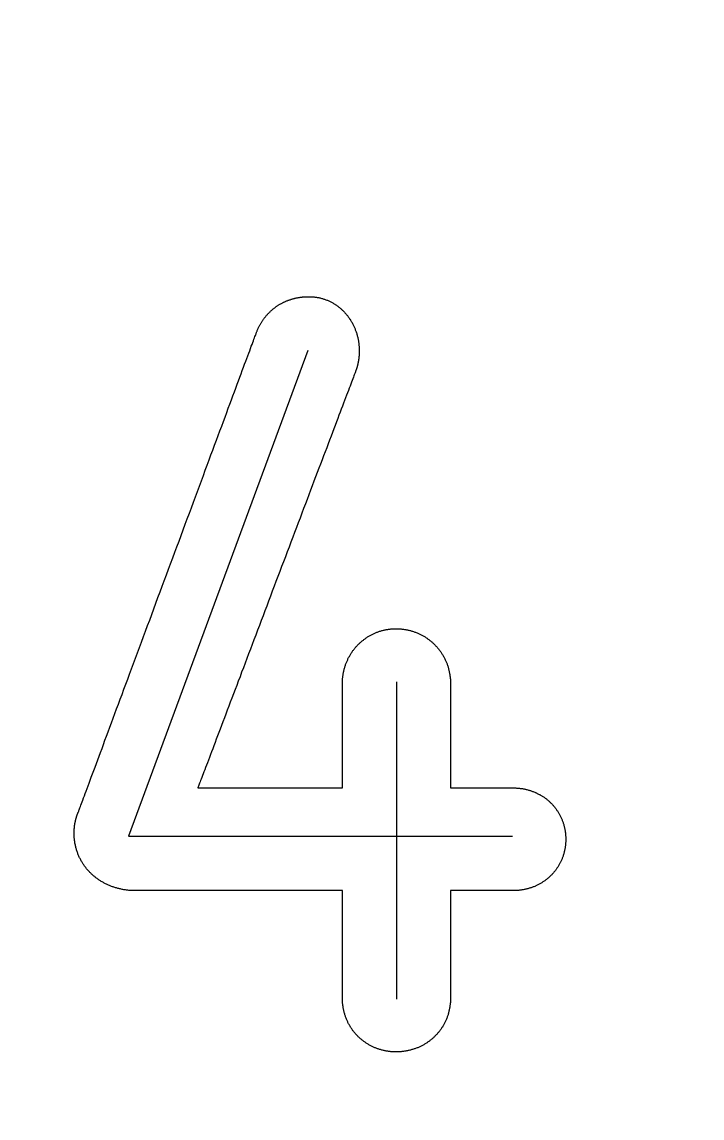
# Model space of a CAD drawing. Extents: x 0.2 to 12, y 0.1 to 9.6.
# Drawn here: x 10.22 to 11.016, y 2.438 to 3.721 of the extents above; entities that cross this region are included whole.
import ezdxf

# ---------------------------------------------------------------- set-up
doc = ezdxf.new("R2010")
doc.units = 0
doc.header["$MEASUREMENT"] = 0
doc.layers.get('0').update_dxf_attribs({"color": 3, "linetype": 'CONTINUOUS'})
doc.layers.add('Engrave', color=6, linetype='CONTINUOUS')

msp = doc.modelspace()

# ---------------------------------------------------------------- linework, layer by layer
msp.add_lwpolyline([(10.1758, 1.0143, 3.52937), (6.0454, 1.0143, -0.260301)], format="xyb")
msp.add_lwpolyline([(10.4948, 2.7042), (10.4919, 2.7042), (10.4891, 2.7042), (10.4863, 2.7042), (10.4834, 2.7042), (10.4805, 2.7042), (10.4777, 2.7042), (10.4748, 2.7042), (10.4719, 2.7042), (10.4691, 2.7042), (10.4662, 2.7042), (10.4633, 2.7042), (10.4605, 2.7042), (10.4576, 2.7042), (10.4548, 2.7042), (10.452, 2.7042), (10.4491, 2.7042), (10.4463, 2.7042), (10.4435, 2.7042), (10.4407, 2.7042), (10.438, 2.7042), (10.4352, 2.7042), (10.4325, 2.7042), (10.4298, 2.7042), (10.4271, 2.7042), (10.4244, 2.7042), (10.4218, 2.7042), (10.4192, 2.7042), (10.4166, 2.7042), (10.4141, 2.7042), (10.4115, 2.7042), (10.409, 2.7042), (10.4066, 2.7042), (10.4042, 2.7042), (10.4018, 2.7042), (10.3994, 2.7042), (10.3971, 2.7042), (10.3948, 2.7042), (10.3926, 2.7042), (10.3904, 2.7042), (10.3883, 2.7042), (10.3862, 2.7042), (10.3842, 2.7042), (10.3822, 2.7042), (10.3802, 2.7042), (10.3783, 2.7042), (10.3765, 2.7042), (10.3747, 2.7042), (10.373, 2.7042), (10.3713, 2.7042), (10.3697, 2.7042), (10.3681, 2.7042), (10.3666, 2.7042), (10.3652, 2.7042), (10.3638, 2.7042), (10.3625, 2.7042), (10.3613, 2.7042), (10.3602, 2.7042), (10.3591, 2.7042), (10.358, 2.7042), (10.3571, 2.7042), (10.3562, 2.7042), (10.3554, 2.7042), (10.3547, 2.7042), (10.3541, 2.7042), (10.3535, 2.7042), (10.3531, 2.7042), (10.3527, 2.7042), (10.3524, 2.7042), (10.3521, 2.7042), (10.352, 2.7042), (10.352, 2.7042), (10.3509, 2.7042), (10.3499, 2.7043), (10.3489, 2.7043), (10.3479, 2.7043), (10.3469, 2.7044), (10.3459, 2.7045), (10.3449, 2.7045), (10.3438, 2.7046), (10.3429, 2.7048), (10.3419, 2.7049), (10.3409, 2.705), (10.3399, 2.7052), (10.3389, 2.7053), (10.3379, 2.7055), (10.3369, 2.7057), (10.336, 2.7059), (10.335, 2.7061), (10.334, 2.7063), (10.3331, 2.7065), (10.3321, 2.7068), (10.3312, 2.707), (10.3302, 2.7073), (10.3293, 2.7076), (10.3284, 2.7078), (10.3274, 2.7082), (10.3265, 2.7085), (10.3256, 2.7088), (10.3247, 2.7091), (10.3238, 2.7095), (10.3229, 2.7098), (10.322, 2.7102), (10.3211, 2.7106), (10.3202, 2.711), (10.3193, 2.7114), (10.3185, 2.7118), (10.3176, 2.7122), (10.3168, 2.7127), (10.3159, 2.7131), (10.3151, 2.7136), (10.3142, 2.714), (10.3134, 2.7145), (10.3126, 2.715), (10.3118, 2.7155), (10.311, 2.716), (10.3102, 2.7165), (10.3094, 2.7171), (10.3086, 2.7176), (10.3078, 2.7182), (10.3071, 2.7187), (10.3063, 2.7193), (10.3056, 2.7199), (10.3048, 2.7205), (10.3041, 2.7211), (10.3034, 2.7217), (10.3027, 2.7223), (10.302, 2.7229), (10.3012, 2.7236), (10.3006, 2.7242), (10.2999, 2.7249), (10.2992, 2.7256), (10.2986, 2.7263), (10.2979, 2.7269), (10.2973, 2.7276), (10.2967, 2.7283), (10.296, 2.7291), (10.2954, 2.7298), (10.2948, 2.7305), (10.2943, 2.7313), (10.2937, 2.732), (10.2931, 2.7328), (10.2926, 2.7336), (10.292, 2.7343), (10.2915, 2.7351), (10.291, 2.7359), (10.2905, 2.7367), (10.29, 2.7376), (10.2895, 2.7384), (10.289, 2.7392), (10.2886, 2.7401), (10.2881, 2.7409), (10.2877, 2.7418), (10.2872, 2.7426), (10.2868, 2.7435), (10.2864, 2.7444), (10.286, 2.7453), (10.2857, 2.7462), (10.2853, 2.7471), (10.285, 2.748), (10.2846, 2.7489), (10.2843, 2.7499), (10.284, 2.7508), (10.2837, 2.7518), (10.2834, 2.7527), (10.2831, 2.7537), (10.2829, 2.7546), (10.2827, 2.7556), (10.2824, 2.7566), (10.2822, 2.7576), (10.282, 2.7586), (10.2818, 2.7596), (10.2817, 2.7606), (10.2815, 2.7616), (10.2814, 2.7627), (10.2813, 2.7637), (10.2811, 2.7647), (10.281, 2.7658), (10.281, 2.7669), (10.2809, 2.7679), (10.2809, 2.769), (10.2808, 2.7701), (10.2808, 2.7711), (10.2808, 2.7718), (10.2808, 2.772), (10.2808, 2.7722), (10.2808, 2.7724), (10.2808, 2.7726), (10.2808, 2.7728), (10.2808, 2.773), (10.2808, 2.7732), (10.2808, 2.7734), (10.2808, 2.7736), (10.2808, 2.7738), (10.2809, 2.774), (10.2809, 2.7742), (10.2809, 2.7744), (10.2809, 2.7746), (10.2809, 2.7748), (10.2809, 2.775), (10.2809, 2.7752), (10.2809, 2.7754), (10.2809, 2.7756), (10.2809, 2.7759), (10.281, 2.7761), (10.281, 2.7763), (10.281, 2.7765), (10.281, 2.7767), (10.281, 2.7769), (10.281, 2.7771), (10.2811, 2.7773), (10.2811, 2.7775), (10.2811, 2.7778), (10.2811, 2.778), (10.2811, 2.7782), (10.2812, 2.7784), (10.2812, 2.7786), (10.2812, 2.7788), (10.2812, 2.779), (10.2813, 2.7793), (10.2813, 2.7795), (10.2813, 2.7797), (10.2813, 2.7799), (10.2814, 2.7801), (10.2814, 2.7804), (10.2814, 2.7806), (10.2814, 2.7808), (10.2815, 2.781), (10.2815, 2.7812), (10.2815, 2.7814), (10.2816, 2.7817), (10.2816, 2.7819), (10.2817, 2.7821), (10.2817, 2.7823), (10.2817, 2.7826), (10.2818, 2.7828), (10.2818, 2.783), (10.2818, 2.7832), (10.2819, 2.7834), (10.2819, 2.7837), (10.282, 2.7839), (10.282, 2.7841), (10.282, 2.7843), (10.2821, 2.7846), (10.2821, 2.7848), (10.2822, 2.785), (10.2822, 2.7852), (10.2823, 2.7855), (10.2823, 2.7857), (10.2824, 2.7859), (10.2824, 2.7861), (10.2825, 2.7864), (10.2825, 2.7866), (10.2826, 2.7868), (10.2826, 2.787), (10.2827, 2.7873), (10.2828, 2.7875), (10.2828, 2.7877), (10.2829, 2.7879), (10.2829, 2.7882), (10.283, 2.7884), (10.2831, 2.7886), (10.2831, 2.7889), (10.2832, 2.7891), (10.2833, 2.7893), (10.2833, 2.7895), (10.2834, 2.7898), (10.2835, 2.79), (10.2835, 2.7902), (10.2836, 2.7905), (10.2837, 2.7907), (10.2837, 2.7909), (10.2838, 2.7911), (10.2839, 2.7914), (10.284, 2.7916), (10.284, 2.7918), (10.2841, 2.7921), (10.2842, 2.7923), (10.2843, 2.7925), (10.2844, 2.7928), (10.2844, 2.793), (10.2845, 2.7932), (10.2846, 2.7934), (10.2847, 2.7937), (10.2848, 2.7939), (10.2849, 2.7941), (10.285, 2.7944), (10.2851, 2.7946), (10.2851, 2.7948), (10.2852, 2.7951), (10.2853, 2.7953), (10.2854, 2.7955), (10.2855, 2.7957), (10.2856, 2.796), (10.2857, 2.7962), (10.2858, 2.7963), (10.2859, 2.7966), (10.2861, 2.7971), (10.2863, 2.7979), (10.2867, 2.7988), (10.2871, 2.7999), (10.2875, 2.8011), (10.2881, 2.8026), (10.2887, 2.8043), (10.2894, 2.8061), (10.2901, 2.8081), (10.291, 2.8103), (10.2918, 2.8127), (10.2928, 2.8152), (10.2938, 2.8179), (10.2948, 2.8207), (10.2959, 2.8237), (10.2971, 2.8269), (10.2983, 2.8302), (10.2996, 2.8336), (10.3009, 2.8372), (10.3023, 2.8409), (10.3038, 2.8448), (10.3053, 2.8488), (10.3068, 2.853), (10.3084, 2.8572), (10.31, 2.8616), (10.3117, 2.8661), (10.3134, 2.8707), (10.3151, 2.8754), (10.3169, 2.8803), (10.3188, 2.8852), (10.3206, 2.8903), (10.3226, 2.8954), (10.3245, 2.9007), (10.3265, 2.906), (10.3285, 2.9115), (10.3305, 2.917), (10.3326, 2.9226), (10.3347, 2.9283), (10.3369, 2.934), (10.3391, 2.9399), (10.3412, 2.9458), (10.3435, 2.9518), (10.3457, 2.9578), (10.348, 2.9639), (10.3502, 2.9701), (10.3526, 2.9763), (10.3549, 2.9826), (10.3572, 2.9889), (10.3596, 2.9952), (10.362, 3.0016), (10.3643, 3.008), (10.3668, 3.0145), (10.3692, 3.021), (10.3716, 3.0275), (10.374, 3.0341), (10.3765, 3.0407), (10.3789, 3.0473), (10.3814, 3.0539), (10.3838, 3.0605), (10.3863, 3.0671), (10.3887, 3.0738), (10.3912, 3.0804), (10.3937, 3.087), (10.3961, 3.0937), (10.3986, 3.1003), (10.401, 3.1069), (10.4035, 3.1135), (10.4059, 3.12), (10.4084, 3.1266), (10.4108, 3.1331), (10.4132, 3.1396), (10.4156, 3.1461), (10.418, 3.1525), (10.4204, 3.1589), (10.4227, 3.1653), (10.4251, 3.1716), (10.4274, 3.1779), (10.4297, 3.1841), (10.432, 3.1902), (10.4342, 3.1963), (10.4365, 3.2024), (10.4387, 3.2084), (10.4409, 3.2143), (10.4431, 3.2201), (10.4452, 3.2259), (10.4473, 3.2316), (10.4494, 3.2372), (10.4514, 3.2427), (10.4535, 3.2481), (10.4554, 3.2535), (10.4574, 3.2587), (10.4593, 3.2639), (10.4612, 3.2689), (10.463, 3.2739), (10.4648, 3.2787), (10.4666, 3.2835), (10.4683, 3.2881), (10.47, 3.2926), (10.4716, 3.297), (10.4732, 3.3012), (10.4747, 3.3053), (10.4762, 3.3093), (10.4776, 3.3132), (10.479, 3.3169), (10.4803, 3.3205), (10.4816, 3.324), (10.4828, 3.3273), (10.484, 3.3304), (10.4851, 3.3334), (10.4862, 3.3363), (10.4872, 3.339), (10.4881, 3.3415), (10.489, 3.3438), (10.4898, 3.346), (10.4905, 3.348), (10.4912, 3.3499), (10.4918, 3.3515), (10.4924, 3.353), (10.4929, 3.3543), (10.4933, 3.3554), (10.4936, 3.3563), (10.4939, 3.357), (10.4941, 3.3575), (10.4942, 3.3578), (10.4942, 3.3579), (10.4945, 3.3587), (10.4948, 3.3594), (10.4951, 3.3601), (10.4954, 3.3608), (10.4957, 3.3615), (10.496, 3.3622), (10.4963, 3.3629), (10.4967, 3.3636), (10.497, 3.3643), (10.4973, 3.365), (10.4977, 3.3656), (10.498, 3.3663), (10.4984, 3.3669), (10.4988, 3.3676), (10.4992, 3.3682), (10.4995, 3.3689), (10.4999, 3.3695), (10.5003, 3.3702), (10.5007, 3.3708), (10.5011, 3.3714), (10.5016, 3.372), (10.502, 3.3726), (10.5024, 3.3732), (10.5028, 3.3738), (10.5033, 3.3744), (10.5037, 3.375), (10.5042, 3.3756), (10.5046, 3.3762), (10.5051, 3.3767), (10.5056, 3.3773), (10.506, 3.3778), (10.5065, 3.3784), (10.507, 3.3789), (10.5075, 3.3795), (10.508, 3.38), (10.5085, 3.3805), (10.509, 3.381), (10.5095, 3.3815), (10.51, 3.382), (10.5106, 3.3825), (10.5111, 3.383), (10.5116, 3.3835), (10.5122, 3.384), (10.5127, 3.3844), (10.5133, 3.3849), (10.5138, 3.3854), (10.5144, 3.3858), (10.515, 3.3863), (10.5155, 3.3867), (10.5161, 3.3871), (10.5167, 3.3876), (10.5173, 3.388), (10.5179, 3.3884), (10.5185, 3.3888), (10.5191, 3.3892), (10.5197, 3.3896), (10.5203, 3.39), (10.5209, 3.3903), (10.5215, 3.3907), (10.5222, 3.3911), (10.5228, 3.3914), (10.5234, 3.3918), (10.5241, 3.3921), (10.5247, 3.3925), (10.5254, 3.3928), (10.526, 3.3931), (10.5267, 3.3934), (10.5274, 3.3937), (10.528, 3.394), (10.5287, 3.3943), (10.5294, 3.3946), (10.53, 3.3949), (10.5307, 3.3951), (10.5314, 3.3954), (10.5321, 3.3957), (10.5328, 3.3959), (10.5335, 3.3961), (10.5342, 3.3964), (10.5349, 3.3966), (10.5356, 3.3968), (10.5363, 3.397), (10.5371, 3.3972), (10.5378, 3.3974), (10.5385, 3.3976), (10.5392, 3.3978), (10.54, 3.3979), (10.5407, 3.3981), (10.5414, 3.3983), (10.5422, 3.3984), (10.5429, 3.3985), (10.5437, 3.3987), (10.5444, 3.3988), (10.5452, 3.3989), (10.5459, 3.399), (10.5467, 3.3991), (10.5475, 3.3992), (10.5482, 3.3993), (10.549, 3.3994), (10.5498, 3.3994), (10.5506, 3.3995), (10.5513, 3.3995), (10.5521, 3.3996), (10.5529, 3.3996), (10.5537, 3.3996), (10.5545, 3.3996), (10.5553, 3.3996), (10.5562, 3.3996), (10.5571, 3.3996), (10.558, 3.3996), (10.5589, 3.3996), (10.5599, 3.3995), (10.5608, 3.3994), (10.5617, 3.3993), (10.5626, 3.3992), (10.5635, 3.3991), (10.5644, 3.399), (10.5653, 3.3988), (10.5661, 3.3987), (10.567, 3.3985), (10.5679, 3.3983), (10.5688, 3.3981), (10.5696, 3.3979), (10.5705, 3.3976), (10.5714, 3.3974), (10.5722, 3.3972), (10.5731, 3.3969), (10.5739, 3.3966), (10.5747, 3.3963), (10.5755, 3.396), (10.5764, 3.3957), (10.5772, 3.3954), (10.578, 3.395), (10.5788, 3.3947), (10.5796, 3.3943), (10.5804, 3.3939), (10.5811, 3.3935), (10.5819, 3.3931), (10.5827, 3.3927), (10.5835, 3.3923), (10.5842, 3.3918), (10.585, 3.3914), (10.5857, 3.3909), (10.5864, 3.3904), (10.5872, 3.39), (10.5879, 3.3895), (10.5886, 3.389), (10.5893, 3.3884), (10.59, 3.3879), (10.5907, 3.3874), (10.5914, 3.3868), (10.592, 3.3863), (10.5927, 3.3857), (10.5933, 3.3851), (10.594, 3.3845), (10.5946, 3.3839), (10.5953, 3.3833), (10.5959, 3.3827), (10.5965, 3.3821), (10.5971, 3.3814), (10.5977, 3.3808), (10.5983, 3.3801), (10.5989, 3.3795), (10.5994, 3.3788), (10.6, 3.3781), (10.6005, 3.3774), (10.6011, 3.3767), (10.6016, 3.376), (10.6021, 3.3753), (10.6027, 3.3745), (10.6032, 3.3738), (10.6037, 3.3731), (10.6042, 3.3723), (10.6046, 3.3715), (10.6051, 3.3708), (10.6055, 3.37), (10.606, 3.3692), (10.6064, 3.3684), (10.6068, 3.3676), (10.6073, 3.3668), (10.6077, 3.366), (10.6081, 3.3652), (10.6084, 3.3643), (10.6088, 3.3635), (10.6092, 3.3626), (10.6095, 3.3618), (10.6098, 3.3609), (10.6102, 3.3601), (10.6105, 3.3592), (10.6108, 3.3583), (10.6111, 3.3574), (10.6114, 3.3565), (10.6116, 3.3556), (10.6119, 3.3547), (10.6121, 3.3538), (10.6124, 3.3529), (10.6126, 3.352), (10.6128, 3.3511), (10.613, 3.3501), (10.6132, 3.3492), (10.6134, 3.3482), (10.6135, 3.3473), (10.6137, 3.3463), (10.6138, 3.3454), (10.6139, 3.3444), (10.614, 3.3434), (10.6141, 3.3425), (10.6142, 3.3415), (10.6143, 3.3405), (10.6143, 3.3395), (10.6144, 3.3385), (10.6144, 3.3376), (10.6144, 3.3365), (10.6144, 3.3358), (10.6144, 3.3356), (10.6144, 3.3354), (10.6144, 3.3352), (10.6144, 3.335), (10.6144, 3.3348), (10.6144, 3.3346), (10.6144, 3.3344), (10.6144, 3.3341), (10.6144, 3.3339), (10.6144, 3.3337), (10.6144, 3.3335), (10.6144, 3.3333), (10.6144, 3.3331), (10.6144, 3.3329), (10.6143, 3.3327), (10.6143, 3.3325), (10.6143, 3.3323), (10.6143, 3.3321), (10.6143, 3.3319), (10.6143, 3.3317), (10.6143, 3.3314), (10.6143, 3.3312), (10.6142, 3.331), (10.6142, 3.3308), (10.6142, 3.3306), (10.6142, 3.3304), (10.6142, 3.3302), (10.6142, 3.33), (10.6141, 3.3298), (10.6141, 3.3296), (10.6141, 3.3294), (10.6141, 3.3292), (10.6141, 3.329), (10.614, 3.3287), (10.614, 3.3285), (10.614, 3.3283), (10.614, 3.3281), (10.6139, 3.3279), (10.6139, 3.3277), (10.6139, 3.3275), (10.6139, 3.3273), (10.6138, 3.3271), (10.6138, 3.3269), (10.6138, 3.3267), (10.6138, 3.3265), (10.6137, 3.3263), (10.6137, 3.326), (10.6137, 3.3258), (10.6136, 3.3256), (10.6136, 3.3254), (10.6136, 3.3252), (10.6135, 3.325), (10.6135, 3.3248), (10.6135, 3.3246), (10.6134, 3.3244), (10.6134, 3.3242), (10.6133, 3.324), (10.6133, 3.3238), (10.6133, 3.3235), (10.6132, 3.3233), (10.6132, 3.3231), (10.6132, 3.3229), (10.6131, 3.3227), (10.6131, 3.3225), (10.613, 3.3223), (10.613, 3.3221), (10.6129, 3.3219), (10.6129, 3.3217), (10.6129, 3.3215), (10.6128, 3.3213), (10.6128, 3.3211), (10.6127, 3.3209), (10.6127, 3.3206), (10.6126, 3.3204), (10.6126, 3.3202), (10.6125, 3.32), (10.6125, 3.3198), (10.6124, 3.3196), (10.6124, 3.3194), (10.6123, 3.3192), (10.6123, 3.319), (10.6122, 3.3188), (10.6122, 3.3186), (10.6121, 3.3184), (10.612, 3.3182), (10.612, 3.3179), (10.6119, 3.3177), (10.6119, 3.3175), (10.6118, 3.3173), (10.6118, 3.3171), (10.6117, 3.3169), (10.6116, 3.3167), (10.6116, 3.3165), (10.6115, 3.3163), (10.6115, 3.3161), (10.6114, 3.3159), (10.6113, 3.3157), (10.6113, 3.3155), (10.6112, 3.3153), (10.6111, 3.315), (10.6111, 3.3148), (10.611, 3.3146), (10.6109, 3.3144), (10.6109, 3.3142), (10.6108, 3.314), (10.6107, 3.3138), (10.6107, 3.3137), (10.6106, 3.3134), (10.6104, 3.313), (10.6102, 3.3124), (10.6099, 3.3116), (10.6095, 3.3106), (10.6091, 3.3095), (10.6086, 3.3082), (10.6081, 3.3068), (10.6075, 3.3052), (10.6068, 3.3034), (10.6061, 3.3015), (10.6053, 3.2995), (10.6045, 3.2973), (10.6036, 3.2949), (10.6027, 3.2924), (10.6017, 3.2898), (10.6006, 3.2871), (10.5996, 3.2842), (10.5984, 3.2812), (10.5972, 3.2781), (10.596, 3.2748), (10.5947, 3.2715), (10.5934, 3.268), (10.592, 3.2644), (10.5906, 3.2607), (10.5892, 3.2568), (10.5877, 3.2529), (10.5862, 3.2489), (10.5846, 3.2448), (10.583, 3.2406), (10.5814, 3.2362), (10.5797, 3.2318), (10.578, 3.2274), (10.5763, 3.2228), (10.5745, 3.2181), (10.5727, 3.2134), (10.5709, 3.2086), (10.5691, 3.2037), (10.5672, 3.1987), (10.5653, 3.1937), (10.5634, 3.1886), (10.5614, 3.1835), (10.5595, 3.1783), (10.5575, 3.173), (10.5555, 3.1677), (10.5534, 3.1623), (10.5514, 3.1569), (10.5493, 3.1515), (10.5472, 3.146), (10.5451, 3.1404), (10.543, 3.1349), (10.5409, 3.1292), (10.5388, 3.1236), (10.5366, 3.118), (10.5345, 3.1123), (10.5323, 3.1065), (10.5301, 3.1008), (10.528, 3.0951), (10.5258, 3.0893), (10.5236, 3.0836), (10.5214, 3.0778), (10.5192, 3.072), (10.517, 3.0662), (10.5149, 3.0605), (10.5127, 3.0547), (10.5105, 3.0489), (10.5083, 3.0431), (10.5061, 3.0374), (10.504, 3.0317), (10.5018, 3.026), (10.4997, 3.0203), (10.4975, 3.0146), (10.4954, 3.009), (10.4933, 3.0034), (10.4912, 2.9978), (10.4891, 2.9923), (10.487, 2.9868), (10.4849, 2.9813), (10.4829, 2.9759), (10.4808, 2.9705), (10.4788, 2.9652), (10.4768, 2.9599), (10.4749, 2.9547), (10.4729, 2.9496), (10.471, 2.9445), (10.4691, 2.9395), (10.4672, 2.9345), (10.4654, 2.9296), (10.4635, 2.9248), (10.4617, 2.9201), (10.46, 2.9155), (10.4583, 2.9109), (10.4566, 2.9064), (10.4549, 2.902), (10.4533, 2.8977), (10.4517, 2.8934), (10.4501, 2.8893), (10.4486, 2.8853), (10.4471, 2.8814), (10.4457, 2.8776), (10.4442, 2.8739), (10.4429, 2.8703), (10.4416, 2.8668), (10.4403, 2.8634), (10.4391, 2.8601), (10.4379, 2.857), (10.4367, 2.854), (10.4356, 2.8511), (10.4346, 2.8484), (10.4336, 2.8458), (10.4327, 2.8433), (10.4318, 2.841), (10.431, 2.8388), (10.4302, 2.8367), (10.4295, 2.8348), (10.4288, 2.8331), (10.4282, 2.8315), (10.4276, 2.83), (10.4272, 2.8287), (10.4267, 2.8276), (10.4264, 2.8266), (10.4261, 2.8259), (10.4258, 2.8252), (10.4257, 2.8248), (10.4256, 2.8245), (10.4255, 2.8244), (10.4256, 2.8244), (10.4257, 2.8244), (10.4258, 2.8244), (10.426, 2.8244), (10.4263, 2.8244), (10.4266, 2.8244), (10.427, 2.8244), (10.4275, 2.8244), (10.428, 2.8244), (10.4285, 2.8244), (10.4291, 2.8244), (10.4298, 2.8244), (10.4305, 2.8244), (10.4313, 2.8244), (10.4321, 2.8244), (10.4329, 2.8244), (10.4338, 2.8244), (10.4348, 2.8244), (10.4358, 2.8244), (10.4368, 2.8244), (10.4379, 2.8244), (10.439, 2.8244), (10.4402, 2.8244), (10.4414, 2.8244), (10.4426, 2.8244), (10.4439, 2.8244), (10.4452, 2.8244), (10.4466, 2.8244), (10.448, 2.8244), (10.4494, 2.8244), (10.4509, 2.8244), (10.4524, 2.8244), (10.4539, 2.8244), (10.4554, 2.8244), (10.457, 2.8244), (10.4586, 2.8244), (10.4603, 2.8244), (10.4619, 2.8244), (10.4636, 2.8244), (10.4653, 2.8244), (10.4671, 2.8244), (10.4688, 2.8244), (10.4706, 2.8244), (10.4724, 2.8244), (10.4742, 2.8244), (10.4761, 2.8244), (10.4779, 2.8244), (10.4798, 2.8244), (10.4817, 2.8244), (10.4836, 2.8244), (10.4855, 2.8244), (10.4874, 2.8244), (10.4894, 2.8244), (10.4913, 2.8244), (10.4933, 2.8244), (10.4952, 2.8244), (10.4972, 2.8244), (10.4992, 2.8244), (10.5012, 2.8244), (10.5032, 2.8244), (10.5052, 2.8244), (10.5072, 2.8244), (10.5092, 2.8244), (10.5112, 2.8244), (10.5132, 2.8244), (10.5152, 2.8244), (10.5171, 2.8244), (10.5191, 2.8244), (10.5211, 2.8244), (10.5231, 2.8244), (10.5251, 2.8244), (10.5271, 2.8244), (10.529, 2.8244), (10.531, 2.8244), (10.5329, 2.8244), (10.5348, 2.8244), (10.5367, 2.8244), (10.5386, 2.8244), (10.5405, 2.8244), (10.5424, 2.8244), (10.5443, 2.8244), (10.5461, 2.8244), (10.5479, 2.8244), (10.5497, 2.8244), (10.5515, 2.8244), (10.5533, 2.8244), (10.555, 2.8244), (10.5567, 2.8244), (10.5584, 2.8244), (10.5601, 2.8244), (10.5617, 2.8244), (10.5633, 2.8244), (10.5649, 2.8244), (10.5664, 2.8244), (10.568, 2.8244), (10.5695, 2.8244), (10.5709, 2.8244), (10.5723, 2.8244), (10.5737, 2.8244), (10.5751, 2.8244), (10.5764, 2.8244), (10.5777, 2.8244), (10.5789, 2.8244), (10.5802, 2.8244), (10.5813, 2.8244), (10.5824, 2.8244), (10.5835, 2.8244), (10.5846, 2.8244), (10.5856, 2.8244), (10.5865, 2.8244), (10.5874, 2.8244), (10.5883, 2.8244), (10.5891, 2.8244), (10.5898, 2.8244), (10.5905, 2.8244), (10.5912, 2.8244), (10.5918, 2.8244), (10.5924, 2.8244), (10.5929, 2.8244), (10.5933, 2.8244), (10.5937, 2.8244), (10.594, 2.8244), (10.5943, 2.8244), (10.5945, 2.8244), (10.5947, 2.8244), (10.5948, 2.8244), (10.5948, 2.8244), (10.5948, 2.8244), (10.5948, 2.8245), (10.5948, 2.8246), (10.5948, 2.8248), (10.5948, 2.825), (10.5948, 2.8252), (10.5948, 2.8255), (10.5948, 2.8258), (10.5948, 2.8262), (10.5948, 2.8266), (10.5948, 2.827), (10.5948, 2.8275), (10.5948, 2.828), (10.5948, 2.8286), (10.5948, 2.8292), (10.5948, 2.8298), (10.5948, 2.8304), (10.5948, 2.8311), (10.5948, 2.8318), (10.5948, 2.8326), (10.5948, 2.8334), (10.5948, 2.8342), (10.5948, 2.835), (10.5948, 2.8359), (10.5948, 2.8368), (10.5948, 2.8378), (10.5948, 2.8387), (10.5948, 2.8397), (10.5948, 2.8407), (10.5948, 2.8417), (10.5948, 2.8428), (10.5948, 2.8439), (10.5948, 2.845), (10.5948, 2.8461), (10.5948, 2.8472), (10.5948, 2.8484), (10.5948, 2.8496), (10.5948, 2.8508), (10.5948, 2.852), (10.5948, 2.8533), (10.5948, 2.8545), (10.5948, 2.8558), (10.5948, 2.8571), (10.5948, 2.8584), (10.5948, 2.8597), (10.5948, 2.861), (10.5948, 2.8624), (10.5948, 2.8637), (10.5948, 2.8651), (10.5948, 2.8665), (10.5948, 2.8679), (10.5948, 2.8693), (10.5948, 2.8707), (10.5948, 2.8721), (10.5948, 2.8735), (10.5948, 2.8749), (10.5948, 2.8764), (10.5948, 2.8778), (10.5948, 2.8792), (10.5948, 2.8807), (10.5948, 2.8821), (10.5948, 2.8836), (10.5948, 2.885), (10.5948, 2.8865), (10.5948, 2.8879), (10.5948, 2.8894), (10.5948, 2.8908), (10.5948, 2.8923), (10.5948, 2.8937), (10.5948, 2.8951), (10.5948, 2.8966), (10.5948, 2.898), (10.5948, 2.8994), (10.5948, 2.9008), (10.5948, 2.9022), (10.5948, 2.9036), (10.5948, 2.905), (10.5948, 2.9064), (10.5948, 2.9078), (10.5948, 2.9091), (10.5948, 2.9105), (10.5948, 2.9118), (10.5948, 2.9131), (10.5948, 2.9144), (10.5948, 2.9157), (10.5948, 2.917), (10.5948, 2.9182), (10.5948, 2.9195), (10.5948, 2.9207), (10.5948, 2.9219), (10.5948, 2.9231), (10.5948, 2.9243), (10.5948, 2.9254), (10.5948, 2.9265), (10.5948, 2.9276), (10.5948, 2.9287), (10.5948, 2.9298), (10.5948, 2.9308), (10.5948, 2.9318), (10.5948, 2.9328), (10.5948, 2.9338), (10.5948, 2.9347), (10.5948, 2.9356), (10.5948, 2.9365), (10.5948, 2.9373), (10.5948, 2.9381), (10.5948, 2.9389), (10.5948, 2.9397), (10.5948, 2.9404), (10.5948, 2.9411), (10.5948, 2.9417), (10.5948, 2.9423), (10.5948, 2.9429), (10.5948, 2.9435), (10.5948, 2.944), (10.5948, 2.9445), (10.5948, 2.9449), (10.5948, 2.9453), (10.5948, 2.9457), (10.5948, 2.946), (10.5948, 2.9463), (10.5948, 2.9465), (10.5948, 2.9467), (10.5948, 2.9469), (10.5948, 2.947), (10.5948, 2.9471), (10.5948, 2.9471), (10.5948, 2.948), (10.5948, 2.949), (10.5948, 2.9499), (10.5949, 2.9509), (10.595, 2.9518), (10.595, 2.9528), (10.5951, 2.9537), (10.5952, 2.9546), (10.5953, 2.9555), (10.5955, 2.9564), (10.5956, 2.9574), (10.5957, 2.9583), (10.5959, 2.9592), (10.5961, 2.9601), (10.5963, 2.961), (10.5965, 2.9619), (10.5967, 2.9628), (10.5969, 2.9636), (10.5971, 2.9645), (10.5974, 2.9654), (10.5976, 2.9663), (10.5979, 2.9671), (10.5982, 2.968), (10.5985, 2.9688), (10.5988, 2.9697), (10.5991, 2.9705), (10.5994, 2.9713), (10.5998, 2.9722), (10.6001, 2.973), (10.6005, 2.9738), (10.6009, 2.9746), (10.6012, 2.9754), (10.6016, 2.9762), (10.602, 2.977), (10.6025, 2.9778), (10.6029, 2.9785), (10.6033, 2.9793), (10.6038, 2.98), (10.6042, 2.9808), (10.6047, 2.9816), (10.6051, 2.9823), (10.6056, 2.983), (10.6061, 2.9837), (10.6066, 2.9845), (10.6071, 2.9852), (10.6076, 2.9859), (10.6082, 2.9866), (10.6087, 2.9873), (10.6093, 2.9879), (10.6098, 2.9886), (10.6104, 2.9893), (10.611, 2.9899), (10.6115, 2.9906), (10.6121, 2.9912), (10.6127, 2.9918), (10.6133, 2.9925), (10.614, 2.9931), (10.6146, 2.9937), (10.6152, 2.9943), (10.6159, 2.9949), (10.6165, 2.9954), (10.6172, 2.996), (10.6178, 2.9966), (10.6185, 2.9971), (10.6192, 2.9976), (10.6199, 2.9982), (10.6206, 2.9987), (10.6213, 2.9992), (10.622, 2.9997), (10.6227, 3.0002), (10.6234, 3.0007), (10.6241, 3.0012), (10.6249, 3.0016), (10.6256, 3.0021), (10.6264, 3.0025), (10.6271, 3.003), (10.6279, 3.0034), (10.6286, 3.0038), (10.6294, 3.0042), (10.6302, 3.0046), (10.631, 3.005), (10.6318, 3.0053), (10.6326, 3.0057), (10.6334, 3.006), (10.6342, 3.0064), (10.635, 3.0067), (10.6358, 3.007), (10.6367, 3.0073), (10.6375, 3.0076), (10.6383, 3.0079), (10.6392, 3.0081), (10.64, 3.0084), (10.6409, 3.0086), (10.6417, 3.0089), (10.6426, 3.0091), (10.6434, 3.0093), (10.6443, 3.0095), (10.6452, 3.0097), (10.6461, 3.0098), (10.6469, 3.01), (10.6478, 3.0101), (10.6487, 3.0103), (10.6496, 3.0104), (10.6505, 3.0105), (10.6514, 3.0106), (10.6523, 3.0107), (10.6532, 3.0107), (10.6541, 3.0108), (10.655, 3.0108), (10.656, 3.0108), (10.6569, 3.0109), (10.6578, 3.0109), (10.6588, 3.0108), (10.6597, 3.0108), (10.6607, 3.0108), (10.6616, 3.0107), (10.6626, 3.0107), (10.6635, 3.0106), (10.6644, 3.0105), (10.6653, 3.0104), (10.6663, 3.0103), (10.6672, 3.0101), (10.6681, 3.01), (10.669, 3.0098), (10.6699, 3.0097), (10.6708, 3.0095), (10.6717, 3.0093), (10.6726, 3.0091), (10.6735, 3.0089), (10.6744, 3.0086), (10.6752, 3.0084), (10.6761, 3.0081), (10.6769, 3.0079), (10.6778, 3.0076), (10.6787, 3.0073), (10.6795, 3.007), (10.6803, 3.0067), (10.6812, 3.0064), (10.682, 3.006), (10.6828, 3.0057), (10.6837, 3.0053), (10.6845, 3.005), (10.6853, 3.0046), (10.6861, 3.0042), (10.6868, 3.0038), (10.6876, 3.0034), (10.6884, 3.003), (10.6892, 3.0025), (10.6899, 3.0021), (10.6907, 3.0016), (10.6914, 3.0012), (10.6922, 3.0007), (10.6929, 3.0002), (10.6937, 2.9997), (10.6944, 2.9992), (10.6951, 2.9987), (10.6958, 2.9982), (10.6965, 2.9976), (10.6972, 2.9971), (10.6979, 2.9966), (10.6985, 2.996), (10.6992, 2.9954), (10.6999, 2.9949), (10.7005, 2.9943), (10.7012, 2.9937), (10.7018, 2.9931), (10.7024, 2.9925), (10.703, 2.9918), (10.7036, 2.9912), (10.7042, 2.9906), (10.7048, 2.9899), (10.7054, 2.9893), (10.706, 2.9886), (10.7065, 2.9879), (10.7071, 2.9873), (10.7076, 2.9866), (10.7082, 2.9859), (10.7087, 2.9852), (10.7092, 2.9845), (10.7097, 2.9837), (10.7102, 2.983), (10.7107, 2.9823), (10.7112, 2.9816), (10.7117, 2.9808), (10.7121, 2.98), (10.7126, 2.9793), (10.713, 2.9785), (10.7134, 2.9778), (10.7138, 2.977), (10.7142, 2.9762), (10.7146, 2.9754), (10.715, 2.9746), (10.7154, 2.9738), (10.7158, 2.973), (10.7161, 2.9722), (10.7165, 2.9713), (10.7168, 2.9705), (10.7171, 2.9697), (10.7174, 2.9688), (10.7177, 2.968), (10.718, 2.9671), (10.7183, 2.9663), (10.7185, 2.9654), (10.7188, 2.9645), (10.719, 2.9636), (10.7192, 2.9628), (10.7194, 2.9619), (10.7196, 2.961), (10.7198, 2.9601), (10.72, 2.9592), (10.7202, 2.9583), (10.7203, 2.9574), (10.7205, 2.9564), (10.7206, 2.9555), (10.7207, 2.9546), (10.7208, 2.9537), (10.7209, 2.9528), (10.721, 2.9518), (10.721, 2.9509), (10.7211, 2.9499), (10.7211, 2.949), (10.7211, 2.948), (10.7211, 2.9471), (10.7211, 2.9471), (10.7211, 2.947), (10.7211, 2.9469), (10.7211, 2.9467), (10.7211, 2.9465), (10.7211, 2.9463), (10.7211, 2.946), (10.7211, 2.9457), (10.7211, 2.9453), (10.7211, 2.9449), (10.7211, 2.9445), (10.7211, 2.944), (10.7211, 2.9435), (10.7211, 2.9429), (10.7211, 2.9423), (10.7211, 2.9417), (10.7211, 2.9411), (10.7211, 2.9404), (10.7211, 2.9397), (10.7211, 2.9389), (10.7211, 2.9381), (10.7211, 2.9373), (10.7211, 2.9365), (10.7211, 2.9356), (10.7211, 2.9347), (10.7211, 2.9338), (10.7211, 2.9328), (10.7211, 2.9318), (10.7211, 2.9308), (10.7211, 2.9298), (10.7211, 2.9287), (10.7211, 2.9276), (10.7211, 2.9265), (10.7211, 2.9254), (10.7211, 2.9243), (10.7211, 2.9231), (10.7211, 2.9219), (10.7211, 2.9207), (10.7211, 2.9195), (10.7211, 2.9182), (10.7211, 2.917), (10.7211, 2.9157), (10.7211, 2.9144), (10.7211, 2.9131), (10.7211, 2.9118), (10.7211, 2.9105), (10.7211, 2.9091), (10.7211, 2.9078), (10.7211, 2.9064), (10.7211, 2.905), (10.7211, 2.9036), (10.7211, 2.9022), (10.7211, 2.9008), (10.7211, 2.8994), (10.7211, 2.898), (10.7211, 2.8966), (10.7211, 2.8951), (10.7211, 2.8937), (10.7211, 2.8923), (10.7211, 2.8908), (10.7211, 2.8894), (10.7211, 2.8879), (10.7211, 2.8865), (10.7211, 2.885), (10.7211, 2.8836), (10.7211, 2.8821), (10.7211, 2.8807), (10.7211, 2.8792), (10.7211, 2.8778), (10.7211, 2.8764), (10.7211, 2.8749), (10.7211, 2.8735), (10.7211, 2.8721), (10.7211, 2.8707), (10.7211, 2.8693), (10.7211, 2.8679), (10.7211, 2.8665), (10.7211, 2.8651), (10.7211, 2.8637), (10.7211, 2.8624), (10.7211, 2.861), (10.7211, 2.8597), (10.7211, 2.8584), (10.7211, 2.8571), (10.7211, 2.8558), (10.7211, 2.8545), (10.7211, 2.8533), (10.7211, 2.852), (10.7211, 2.8508), (10.7211, 2.8496), (10.7211, 2.8484), (10.7211, 2.8472), (10.7211, 2.8461), (10.7211, 2.845), (10.7211, 2.8439), (10.7211, 2.8428), (10.7211, 2.8417), (10.7211, 2.8407), (10.7211, 2.8397), (10.7211, 2.8387), (10.7211, 2.8378), (10.7211, 2.8368), (10.7211, 2.8359), (10.7211, 2.835), (10.7211, 2.8342), (10.7211, 2.8334), (10.7211, 2.8326), (10.7211, 2.8318), (10.7211, 2.8311), (10.7211, 2.8304), (10.7211, 2.8298), (10.7211, 2.8292), (10.7211, 2.8286), (10.7211, 2.828), (10.7211, 2.8275), (10.7211, 2.827), (10.7211, 2.8266), (10.7211, 2.8262), (10.7211, 2.8258), (10.7211, 2.8255), (10.7211, 2.8252), (10.7211, 2.825), (10.7211, 2.8248), (10.7211, 2.8246), (10.7211, 2.8245), (10.7211, 2.8244), (10.7211, 2.8244), (10.7211, 2.8244), (10.7212, 2.8244), (10.7212, 2.8244), (10.7213, 2.8244), (10.7215, 2.8244), (10.7216, 2.8244), (10.7218, 2.8244), (10.722, 2.8244), (10.7222, 2.8244), (10.7224, 2.8244), (10.7227, 2.8244), (10.723, 2.8244), (10.7233, 2.8244), (10.7236, 2.8244), (10.724, 2.8244), (10.7243, 2.8244), (10.7247, 2.8244), (10.7251, 2.8244), (10.7256, 2.8244), (10.726, 2.8244), (10.7265, 2.8244), (10.727, 2.8244), (10.7275, 2.8244), (10.728, 2.8244), (10.7286, 2.8244), (10.7291, 2.8244), (10.7297, 2.8244), (10.7303, 2.8244), (10.7309, 2.8244), (10.7315, 2.8244), (10.7321, 2.8244), (10.7328, 2.8244), (10.7334, 2.8244), (10.7341, 2.8244), (10.7348, 2.8244), (10.7355, 2.8244), (10.7362, 2.8244), (10.7369, 2.8244), (10.7377, 2.8244), (10.7384, 2.8244), (10.7392, 2.8244), (10.7399, 2.8244), (10.7407, 2.8244), (10.7415, 2.8244), (10.7423, 2.8244), (10.7431, 2.8244), (10.7439, 2.8244), (10.7447, 2.8244), (10.7455, 2.8244), (10.7464, 2.8244), (10.7472, 2.8244), (10.748, 2.8244), (10.7489, 2.8244), (10.7497, 2.8244), (10.7506, 2.8244), (10.7514, 2.8244), (10.7523, 2.8244), (10.7531, 2.8244), (10.754, 2.8244), (10.7549, 2.8244), (10.7557, 2.8244), (10.7566, 2.8244), (10.7575, 2.8244), (10.7584, 2.8244), (10.7592, 2.8244), (10.7601, 2.8244), (10.761, 2.8244), (10.7618, 2.8244), (10.7627, 2.8244), (10.7636, 2.8244), (10.7644, 2.8244), (10.7653, 2.8244), (10.7661, 2.8244), (10.767, 2.8244), (10.7678, 2.8244), (10.7686, 2.8244), (10.7695, 2.8244), (10.7703, 2.8244), (10.7711, 2.8244), (10.7719, 2.8244), (10.7727, 2.8244), (10.7735, 2.8244), (10.7743, 2.8244), (10.7751, 2.8244), (10.7759, 2.8244), (10.7767, 2.8244), (10.7774, 2.8244), (10.7782, 2.8244), (10.7789, 2.8244), (10.7796, 2.8244), (10.7803, 2.8244), (10.781, 2.8244), (10.7817, 2.8244), (10.7824, 2.8244), (10.7831, 2.8244), (10.7837, 2.8244), (10.7843, 2.8244), (10.785, 2.8244), (10.7856, 2.8244), (10.7862, 2.8244), (10.7867, 2.8244), (10.7873, 2.8244), (10.7878, 2.8244), (10.7884, 2.8244), (10.7889, 2.8244), (10.7893, 2.8244), (10.7898, 2.8244), (10.7903, 2.8244), (10.7907, 2.8244), (10.7911, 2.8244), (10.7915, 2.8244), (10.7919, 2.8244), (10.7922, 2.8244), (10.7926, 2.8244), (10.7929, 2.8244), (10.7932, 2.8244), (10.7934, 2.8244), (10.7937, 2.8244), (10.7939, 2.8244), (10.7941, 2.8244), (10.7942, 2.8244), (10.7944, 2.8244), (10.7945, 2.8244), (10.7946, 2.8244), (10.7947, 2.8244), (10.7947, 2.8244), (10.7947, 2.8244), (10.7956, 2.8244), (10.7966, 2.8244), (10.7975, 2.8244), (10.7984, 2.8243), (10.7993, 2.8243), (10.8002, 2.8242), (10.8011, 2.8241), (10.802, 2.824), (10.8029, 2.8239), (10.8038, 2.8238), (10.8046, 2.8237), (10.8055, 2.8236), (10.8064, 2.8234), (10.8073, 2.8232), (10.8081, 2.8231), (10.809, 2.8229), (10.8098, 2.8227), (10.8107, 2.8225), (10.8115, 2.8223), (10.8124, 2.822), (10.8132, 2.8218), (10.814, 2.8216), (10.8149, 2.8213), (10.8157, 2.821), (10.8165, 2.8207), (10.8173, 2.8204), (10.8181, 2.8201), (10.8189, 2.8198), (10.8197, 2.8195), (10.8205, 2.8192), (10.8212, 2.8188), (10.822, 2.8185), (10.8228, 2.8181), (10.8235, 2.8177), (10.8243, 2.8173), (10.825, 2.8169), (10.8258, 2.8166), (10.8265, 2.8161), (10.8272, 2.8157), (10.8279, 2.8153), (10.8286, 2.8148), (10.8293, 2.8144), (10.83, 2.8139), (10.8307, 2.8135), (10.8314, 2.813), (10.8321, 2.8125), (10.8327, 2.812), (10.8334, 2.8115), (10.8341, 2.811), (10.8347, 2.8104), (10.8353, 2.8099), (10.836, 2.8094), (10.8366, 2.8088), (10.8372, 2.8083), (10.8378, 2.8077), (10.8384, 2.8071), (10.839, 2.8065), (10.8396, 2.8059), (10.8401, 2.8053), (10.8407, 2.8047), (10.8413, 2.8041), (10.8418, 2.8035), (10.8423, 2.8029), (10.8429, 2.8022), (10.8434, 2.8016), (10.8439, 2.8009), (10.8444, 2.8003), (10.8449, 2.7996), (10.8454, 2.7989), (10.8458, 2.7982), (10.8463, 2.7975), (10.8467, 2.7968), (10.8472, 2.7961), (10.8476, 2.7954), (10.848, 2.7947), (10.8485, 2.794), (10.8489, 2.7932), (10.8493, 2.7925), (10.8497, 2.7917), (10.85, 2.791), (10.8504, 2.7902), (10.8507, 2.7895), (10.8511, 2.7887), (10.8514, 2.7879), (10.8517, 2.7871), (10.852, 2.7863), (10.8523, 2.7855), (10.8526, 2.7847), (10.8529, 2.7839), (10.8532, 2.7831), (10.8534, 2.7823), (10.8537, 2.7815), (10.8539, 2.7806), (10.8541, 2.7798), (10.8543, 2.779), (10.8545, 2.7781), (10.8547, 2.7773), (10.8549, 2.7764), (10.855, 2.7755), (10.8552, 2.7747), (10.8553, 2.7738), (10.8555, 2.7729), (10.8556, 2.772), (10.8557, 2.7711), (10.8558, 2.7702), (10.8558, 2.7694), (10.8559, 2.7685), (10.856, 2.7675), (10.856, 2.7666), (10.856, 2.7657), (10.856, 2.7648), (10.856, 2.7639), (10.856, 2.763), (10.856, 2.762), (10.856, 2.7611), (10.8559, 2.7602), (10.8558, 2.7593), (10.8558, 2.7584), (10.8557, 2.7575), (10.8556, 2.7566), (10.8555, 2.7557), (10.8553, 2.7549), (10.8552, 2.754), (10.855, 2.7531), (10.8549, 2.7523), (10.8547, 2.7514), (10.8545, 2.7506), (10.8543, 2.7497), (10.8541, 2.7489), (10.8539, 2.748), (10.8537, 2.7472), (10.8534, 2.7464), (10.8532, 2.7455), (10.8529, 2.7447), (10.8526, 2.7439), (10.8523, 2.7431), (10.852, 2.7423), (10.8517, 2.7415), (10.8514, 2.7407), (10.8511, 2.74), (10.8507, 2.7392), (10.8504, 2.7384), (10.85, 2.7377), (10.8497, 2.7369), (10.8493, 2.7362), (10.8489, 2.7354), (10.8485, 2.7347), (10.848, 2.734), (10.8476, 2.7332), (10.8472, 2.7325), (10.8467, 2.7318), (10.8463, 2.7311), (10.8458, 2.7304), (10.8454, 2.7297), (10.8449, 2.7291), (10.8444, 2.7284), (10.8439, 2.7277), (10.8434, 2.7271), (10.8429, 2.7264), (10.8423, 2.7258), (10.8418, 2.7252), (10.8413, 2.7245), (10.8407, 2.7239), (10.8401, 2.7233), (10.8396, 2.7227), (10.839, 2.7221), (10.8384, 2.7215), (10.8378, 2.721), (10.8372, 2.7204), (10.8366, 2.7198), (10.836, 2.7193), (10.8353, 2.7188), (10.8347, 2.7182), (10.8341, 2.7177), (10.8334, 2.7172), (10.8327, 2.7167), (10.8321, 2.7162), (10.8314, 2.7157), (10.8307, 2.7152), (10.83, 2.7147), (10.8293, 2.7143), (10.8286, 2.7138), (10.8279, 2.7134), (10.8272, 2.7129), (10.8265, 2.7125), (10.8258, 2.7121), (10.825, 2.7117), (10.8243, 2.7113), (10.8235, 2.7109), (10.8228, 2.7105), (10.822, 2.7102), (10.8212, 2.7098), (10.8205, 2.7095), (10.8197, 2.7092), (10.8189, 2.7088), (10.8181, 2.7085), (10.8173, 2.7082), (10.8165, 2.7079), (10.8157, 2.7076), (10.8149, 2.7074), (10.814, 2.7071), (10.8132, 2.7069), (10.8124, 2.7066), (10.8115, 2.7064), (10.8107, 2.7062), (10.8098, 2.706), (10.809, 2.7058), (10.8081, 2.7056), (10.8073, 2.7054), (10.8064, 2.7052), (10.8055, 2.7051), (10.8046, 2.705), (10.8038, 2.7048), (10.8029, 2.7047), (10.802, 2.7046), (10.8011, 2.7045), (10.8002, 2.7045), (10.7993, 2.7044), (10.7984, 2.7043), (10.7975, 2.7043), (10.7966, 2.7043), (10.7956, 2.7042), (10.7947, 2.7042), (10.7947, 2.7042), (10.7947, 2.7042), (10.7946, 2.7042), (10.7945, 2.7042), (10.7944, 2.7042), (10.7942, 2.7042), (10.7941, 2.7042), (10.7939, 2.7042), (10.7937, 2.7042), (10.7934, 2.7042), (10.7932, 2.7042), (10.7929, 2.7042), (10.7926, 2.7042), (10.7922, 2.7042), (10.7919, 2.7042), (10.7915, 2.7042), (10.7911, 2.7042), (10.7907, 2.7042), (10.7903, 2.7042), (10.7898, 2.7042), (10.7893, 2.7042), (10.7889, 2.7042), (10.7884, 2.7042), (10.7878, 2.7042), (10.7873, 2.7042), (10.7867, 2.7042), (10.7862, 2.7042), (10.7856, 2.7042), (10.785, 2.7042), (10.7843, 2.7042), (10.7837, 2.7042), (10.7831, 2.7042), (10.7824, 2.7042), (10.7817, 2.7042), (10.781, 2.7042), (10.7803, 2.7042), (10.7796, 2.7042), (10.7789, 2.7042), (10.7782, 2.7042), (10.7774, 2.7042), (10.7767, 2.7042), (10.7759, 2.7042), (10.7751, 2.7042), (10.7743, 2.7042), (10.7735, 2.7042), (10.7727, 2.7042), (10.7719, 2.7042), (10.7711, 2.7042), (10.7703, 2.7042), (10.7695, 2.7042), (10.7686, 2.7042), (10.7678, 2.7042), (10.767, 2.7042), (10.7661, 2.7042), (10.7653, 2.7042), (10.7644, 2.7042), (10.7636, 2.7042), (10.7627, 2.7042), (10.7618, 2.7042), (10.761, 2.7042), (10.7601, 2.7042), (10.7592, 2.7042), (10.7584, 2.7042), (10.7575, 2.7042), (10.7566, 2.7042), (10.7557, 2.7042), (10.7549, 2.7042), (10.754, 2.7042), (10.7531, 2.7042), (10.7523, 2.7042), (10.7514, 2.7042), (10.7506, 2.7042), (10.7497, 2.7042), (10.7489, 2.7042), (10.748, 2.7042), (10.7472, 2.7042), (10.7464, 2.7042), (10.7455, 2.7042), (10.7447, 2.7042), (10.7439, 2.7042), (10.7431, 2.7042), (10.7423, 2.7042), (10.7415, 2.7042), (10.7407, 2.7042), (10.7399, 2.7042), (10.7392, 2.7042), (10.7384, 2.7042), (10.7377, 2.7042), (10.7369, 2.7042), (10.7362, 2.7042), (10.7355, 2.7042), (10.7348, 2.7042), (10.7341, 2.7042), (10.7334, 2.7042), (10.7328, 2.7042), (10.7321, 2.7042), (10.7315, 2.7042), (10.7309, 2.7042), (10.7303, 2.7042), (10.7297, 2.7042), (10.7291, 2.7042), (10.7286, 2.7042), (10.728, 2.7042), (10.7275, 2.7042), (10.727, 2.7042), (10.7265, 2.7042), (10.726, 2.7042), (10.7256, 2.7042), (10.7251, 2.7042), (10.7247, 2.7042), (10.7243, 2.7042), (10.724, 2.7042), (10.7236, 2.7042), (10.7233, 2.7042), (10.723, 2.7042), (10.7227, 2.7042), (10.7224, 2.7042), (10.7222, 2.7042), (10.722, 2.7042), (10.7218, 2.7042), (10.7216, 2.7042), (10.7215, 2.7042), (10.7213, 2.7042), (10.7212, 2.7042), (10.7212, 2.7042), (10.7211, 2.7042), (10.7211, 2.7042), (10.7211, 2.7042), (10.7211, 2.7041), (10.7211, 2.704), (10.7211, 2.7039), (10.7211, 2.7037), (10.7211, 2.7034), (10.7211, 2.7031), (10.7211, 2.7028), (10.7211, 2.7024), (10.7211, 2.702), (10.7211, 2.7016), (10.7211, 2.7011), (10.7211, 2.7005), (10.7211, 2.7), (10.7211, 2.6994), (10.7211, 2.6987), (10.7211, 2.698), (10.7211, 2.6973), (10.7211, 2.6966), (10.7211, 2.6958), (10.7211, 2.695), (10.7211, 2.6942), (10.7211, 2.6933), (10.7211, 2.6924), (10.7211, 2.6915), (10.7211, 2.6905), (10.7211, 2.6895), (10.7211, 2.6885), (10.7211, 2.6875), (10.7211, 2.6864), (10.7211, 2.6853), (10.7211, 2.6842), (10.7211, 2.6831), (10.7211, 2.6819), (10.7211, 2.6807), (10.7211, 2.6795), (10.7211, 2.6783), (10.7211, 2.6771), (10.7211, 2.6758), (10.7211, 2.6745), (10.7211, 2.6732), (10.7211, 2.6719), (10.7211, 2.6706), (10.7211, 2.6692), (10.7211, 2.6679), (10.7211, 2.6665), (10.7211, 2.6651), (10.7211, 2.6637), (10.7211, 2.6623), (10.7211, 2.6609), (10.7211, 2.6595), (10.7211, 2.658), (10.7211, 2.6566), (10.7211, 2.6551), (10.7211, 2.6537), (10.7211, 2.6522), (10.7211, 2.6507), (10.7211, 2.6493), (10.7211, 2.6478), (10.7211, 2.6463), (10.7211, 2.6448), (10.7211, 2.6433), (10.7211, 2.6418), (10.7211, 2.6403), (10.7211, 2.6388), (10.7211, 2.6373), (10.7211, 2.6358), (10.7211, 2.6344), (10.7211, 2.6329), (10.7211, 2.6314), (10.7211, 2.6299), (10.7211, 2.6285), (10.7211, 2.627), (10.7211, 2.6255), (10.7211, 2.6241), (10.7211, 2.6227), (10.7211, 2.6212), (10.7211, 2.6198), (10.7211, 2.6184), (10.7211, 2.617), (10.7211, 2.6156), (10.7211, 2.6142), (10.7211, 2.6129), (10.7211, 2.6115), (10.7211, 2.6102), (10.7211, 2.6089), (10.7211, 2.6076), (10.7211, 2.6063), (10.7211, 2.6051), (10.7211, 2.6038), (10.7211, 2.6026), (10.7211, 2.6014), (10.7211, 2.6002), (10.7211, 2.5991), (10.7211, 2.5979), (10.7211, 2.5968), (10.7211, 2.5957), (10.7211, 2.5947), (10.7211, 2.5936), (10.7211, 2.5926), (10.7211, 2.5916), (10.7211, 2.5907), (10.7211, 2.5897), (10.7211, 2.5888), (10.7211, 2.588), (10.7211, 2.5871), (10.7211, 2.5863), (10.7211, 2.5855), (10.7211, 2.5848), (10.7211, 2.5841), (10.7211, 2.5834), (10.7211, 2.5828), (10.7211, 2.5822), (10.7211, 2.5816), (10.7211, 2.5811), (10.7211, 2.5806), (10.7211, 2.5801), (10.7211, 2.5797), (10.7211, 2.5793), (10.7211, 2.579), (10.7211, 2.5787), (10.7211, 2.5785), (10.7211, 2.5783), (10.7211, 2.5781), (10.7211, 2.578), (10.7211, 2.5779), (10.7211, 2.5779), (10.7211, 2.5769), (10.7211, 2.576), (10.7211, 2.5751), (10.721, 2.5741), (10.721, 2.5732), (10.7209, 2.5722), (10.7208, 2.5713), (10.7207, 2.5704), (10.7206, 2.5695), (10.7205, 2.5685), (10.7203, 2.5676), (10.7202, 2.5667), (10.72, 2.5658), (10.7198, 2.5649), (10.7196, 2.5641), (10.7194, 2.5632), (10.7192, 2.5623), (10.719, 2.5614), (10.7188, 2.5606), (10.7185, 2.5597), (10.7183, 2.5588), (10.718, 2.558), (10.7177, 2.5572), (10.7174, 2.5563), (10.7171, 2.5555), (10.7168, 2.5547), (10.7165, 2.5538), (10.7161, 2.553), (10.7158, 2.5522), (10.7154, 2.5514), (10.715, 2.5506), (10.7146, 2.5498), (10.7142, 2.5491), (10.7138, 2.5483), (10.7134, 2.5475), (10.713, 2.5468), (10.7126, 2.546), (10.7121, 2.5453), (10.7117, 2.5445), (10.7112, 2.5438), (10.7107, 2.5431), (10.7102, 2.5424), (10.7097, 2.5416), (10.7092, 2.5409), (10.7087, 2.5402), (10.7082, 2.5396), (10.7076, 2.5389), (10.7071, 2.5382), (10.7065, 2.5376), (10.706, 2.5369), (10.7054, 2.5362), (10.7048, 2.5356), (10.7042, 2.535), (10.7036, 2.5344), (10.703, 2.5338), (10.7024, 2.5331), (10.7018, 2.5325), (10.7012, 2.532), (10.7005, 2.5314), (10.6999, 2.5308), (10.6992, 2.5303), (10.6985, 2.5297), (10.6979, 2.5292), (10.6972, 2.5286), (10.6965, 2.5281), (10.6958, 2.5276), (10.6951, 2.5271), (10.6944, 2.5266), (10.6937, 2.5261), (10.6929, 2.5256), (10.6922, 2.5252), (10.6914, 2.5247), (10.6907, 2.5243), (10.6899, 2.5238), (10.6892, 2.5234), (10.6884, 2.523), (10.6876, 2.5226), (10.6868, 2.5222), (10.6861, 2.5218), (10.6853, 2.5214), (10.6845, 2.521), (10.6837, 2.5207), (10.6828, 2.5203), (10.682, 2.52), (10.6812, 2.5197), (10.6803, 2.5194), (10.6795, 2.5191), (10.6787, 2.5188), (10.6778, 2.5185), (10.6769, 2.5182), (10.6761, 2.518), (10.6752, 2.5177), (10.6744, 2.5175), (10.6735, 2.5173), (10.6726, 2.5171), (10.6717, 2.5169), (10.6708, 2.5167), (10.6699, 2.5165), (10.669, 2.5164), (10.6681, 2.5162), (10.6672, 2.5161), (10.6663, 2.5159), (10.6653, 2.5158), (10.6644, 2.5157), (10.6635, 2.5156), (10.6626, 2.5156), (10.6616, 2.5155), (10.6607, 2.5154), (10.6597, 2.5154), (10.6588, 2.5154), (10.6578, 2.5154), (10.6569, 2.5154), (10.656, 2.5154), (10.655, 2.5154), (10.6541, 2.5154), (10.6532, 2.5155), (10.6523, 2.5156), (10.6514, 2.5156), (10.6505, 2.5157), (10.6496, 2.5158), (10.6487, 2.5159), (10.6478, 2.5161), (10.6469, 2.5162), (10.6461, 2.5164), (10.6452, 2.5165), (10.6443, 2.5167), (10.6434, 2.5169), (10.6426, 2.5171), (10.6417, 2.5173), (10.6409, 2.5175), (10.64, 2.5177), (10.6392, 2.518), (10.6383, 2.5182), (10.6375, 2.5185), (10.6367, 2.5188), (10.6358, 2.5191), (10.635, 2.5194), (10.6342, 2.5197), (10.6334, 2.52), (10.6326, 2.5203), (10.6318, 2.5207), (10.631, 2.521), (10.6302, 2.5214), (10.6294, 2.5218), (10.6286, 2.5222), (10.6279, 2.5226), (10.6271, 2.523), (10.6264, 2.5234), (10.6256, 2.5238), (10.6249, 2.5243), (10.6241, 2.5247), (10.6234, 2.5252), (10.6227, 2.5256), (10.622, 2.5261), (10.6213, 2.5266), (10.6206, 2.5271), (10.6199, 2.5276), (10.6192, 2.5281), (10.6185, 2.5286), (10.6178, 2.5292), (10.6172, 2.5297), (10.6165, 2.5303), (10.6159, 2.5308), (10.6152, 2.5314), (10.6146, 2.532), (10.614, 2.5325), (10.6133, 2.5331), (10.6127, 2.5338), (10.6121, 2.5344), (10.6115, 2.535), (10.611, 2.5356), (10.6104, 2.5362), (10.6098, 2.5369), (10.6093, 2.5376), (10.6087, 2.5382), (10.6082, 2.5389), (10.6076, 2.5396), (10.6071, 2.5402), (10.6066, 2.5409), (10.6061, 2.5416), (10.6056, 2.5424), (10.6051, 2.5431), (10.6047, 2.5438), (10.6042, 2.5445), (10.6038, 2.5453), (10.6033, 2.546), (10.6029, 2.5468), (10.6025, 2.5475), (10.602, 2.5483), (10.6016, 2.5491), (10.6012, 2.5498), (10.6009, 2.5506), (10.6005, 2.5514), (10.6001, 2.5522), (10.5998, 2.553), (10.5994, 2.5538), (10.5991, 2.5547), (10.5988, 2.5555), (10.5985, 2.5563), (10.5982, 2.5572), (10.5979, 2.558), (10.5976, 2.5588), (10.5974, 2.5597), (10.5971, 2.5606), (10.5969, 2.5614), (10.5967, 2.5623), (10.5965, 2.5632), (10.5963, 2.5641), (10.5961, 2.5649), (10.5959, 2.5658), (10.5957, 2.5667), (10.5956, 2.5676), (10.5955, 2.5685), (10.5953, 2.5695), (10.5952, 2.5704), (10.5951, 2.5713), (10.595, 2.5722), (10.595, 2.5732), (10.5949, 2.5741), (10.5948, 2.5751), (10.5948, 2.576), (10.5948, 2.5769), (10.5948, 2.5779), (10.5948, 2.5779), (10.5948, 2.578), (10.5948, 2.5781), (10.5948, 2.5783), (10.5948, 2.5785), (10.5948, 2.5787), (10.5948, 2.579), (10.5948, 2.5793), (10.5948, 2.5797), (10.5948, 2.5801), (10.5948, 2.5806), (10.5948, 2.5811), (10.5948, 2.5816), (10.5948, 2.5822), (10.5948, 2.5828), (10.5948, 2.5834), (10.5948, 2.5841), (10.5948, 2.5848), (10.5948, 2.5855), (10.5948, 2.5863), (10.5948, 2.5871), (10.5948, 2.588), (10.5948, 2.5888), (10.5948, 2.5897), (10.5948, 2.5907), (10.5948, 2.5916), (10.5948, 2.5926), (10.5948, 2.5936), (10.5948, 2.5947), (10.5948, 2.5957), (10.5948, 2.5968), (10.5948, 2.5979), (10.5948, 2.5991), (10.5948, 2.6002), (10.5948, 2.6014), (10.5948, 2.6026), (10.5948, 2.6038), (10.5948, 2.6051), (10.5948, 2.6063), (10.5948, 2.6076), (10.5948, 2.6089), (10.5948, 2.6102), (10.5948, 2.6115), (10.5948, 2.6129), (10.5948, 2.6142), (10.5948, 2.6156), (10.5948, 2.617), (10.5948, 2.6184), (10.5948, 2.6198), (10.5948, 2.6212), (10.5948, 2.6227), (10.5948, 2.6241), (10.5948, 2.6255), (10.5948, 2.627), (10.5948, 2.6285), (10.5948, 2.6299), (10.5948, 2.6314), (10.5948, 2.6329), (10.5948, 2.6344), (10.5948, 2.6358), (10.5948, 2.6373), (10.5948, 2.6388), (10.5948, 2.6403), (10.5948, 2.6418), (10.5948, 2.6433), (10.5948, 2.6448), (10.5948, 2.6463), (10.5948, 2.6478), (10.5948, 2.6493), (10.5948, 2.6507), (10.5948, 2.6522), (10.5948, 2.6537), (10.5948, 2.6551), (10.5948, 2.6566), (10.5948, 2.658), (10.5948, 2.6595), (10.5948, 2.6609), (10.5948, 2.6623), (10.5948, 2.6637), (10.5948, 2.6651), (10.5948, 2.6665), (10.5948, 2.6679), (10.5948, 2.6692), (10.5948, 2.6706), (10.5948, 2.6719), (10.5948, 2.6732), (10.5948, 2.6745), (10.5948, 2.6758), (10.5948, 2.6771), (10.5948, 2.6783), (10.5948, 2.6795), (10.5948, 2.6807), (10.5948, 2.6819), (10.5948, 2.6831), (10.5948, 2.6842), (10.5948, 2.6853), (10.5948, 2.6864), (10.5948, 2.6875), (10.5948, 2.6885), (10.5948, 2.6895), (10.5948, 2.6905), (10.5948, 2.6915), (10.5948, 2.6924), (10.5948, 2.6933), (10.5948, 2.6942), (10.5948, 2.695), (10.5948, 2.6958), (10.5948, 2.6966), (10.5948, 2.6973), (10.5948, 2.698), (10.5948, 2.6987), (10.5948, 2.6994), (10.5948, 2.7), (10.5948, 2.7005), (10.5948, 2.7011), (10.5948, 2.7016), (10.5948, 2.702), (10.5948, 2.7024), (10.5948, 2.7028), (10.5948, 2.7031), (10.5948, 2.7034), (10.5948, 2.7037), (10.5948, 2.7039), (10.5948, 2.704), (10.5948, 2.7041), (10.5948, 2.7042), (10.5948, 2.7042), (10.5947, 2.7042), (10.5946, 2.7042), (10.5944, 2.7042), (10.5941, 2.7042), (10.5937, 2.7042), (10.5932, 2.7042), (10.5927, 2.7042), (10.592, 2.7042), (10.5913, 2.7042), (10.5905, 2.7042), (10.5896, 2.7042), (10.5887, 2.7042), (10.5877, 2.7042), (10.5866, 2.7042), (10.5854, 2.7042), (10.5842, 2.7042), (10.5829, 2.7042), (10.5815, 2.7042), (10.5801, 2.7042), (10.5786, 2.7042), (10.5771, 2.7042), (10.5755, 2.7042), (10.5738, 2.7042), (10.5721, 2.7042), (10.5703, 2.7042), (10.5684, 2.7042), (10.5665, 2.7042), (10.5646, 2.7042), (10.5626, 2.7042), (10.5605, 2.7042), (10.5584, 2.7042), (10.5563, 2.7042), (10.5541, 2.7042), (10.5519, 2.7042), (10.5496, 2.7042), (10.5473, 2.7042), (10.545, 2.7042), (10.5426, 2.7042), (10.5402, 2.7042), (10.5377, 2.7042), (10.5352, 2.7042), (10.5327, 2.7042), (10.5301, 2.7042), (10.5275, 2.7042), (10.5249, 2.7042), (10.5223, 2.7042), (10.5196, 2.7042), (10.517, 2.7042), (10.5142, 2.7042), (10.5115, 2.7042), (10.5088, 2.7042), (10.506, 2.7042), (10.5032, 2.7042), (10.5004, 2.7042), (10.4976, 2.7042)], close=True)
at = {"layer": 'Engrave'}
for points in [[(10.5544, 3.3366), (10.3445, 2.768), (10.7937, 2.768)], [(10.658, 2.9485), (10.658, 2.5772)]]:
    msp.add_lwpolyline(points, dxfattribs=at)

doc.saveas('drawing.dxf')
